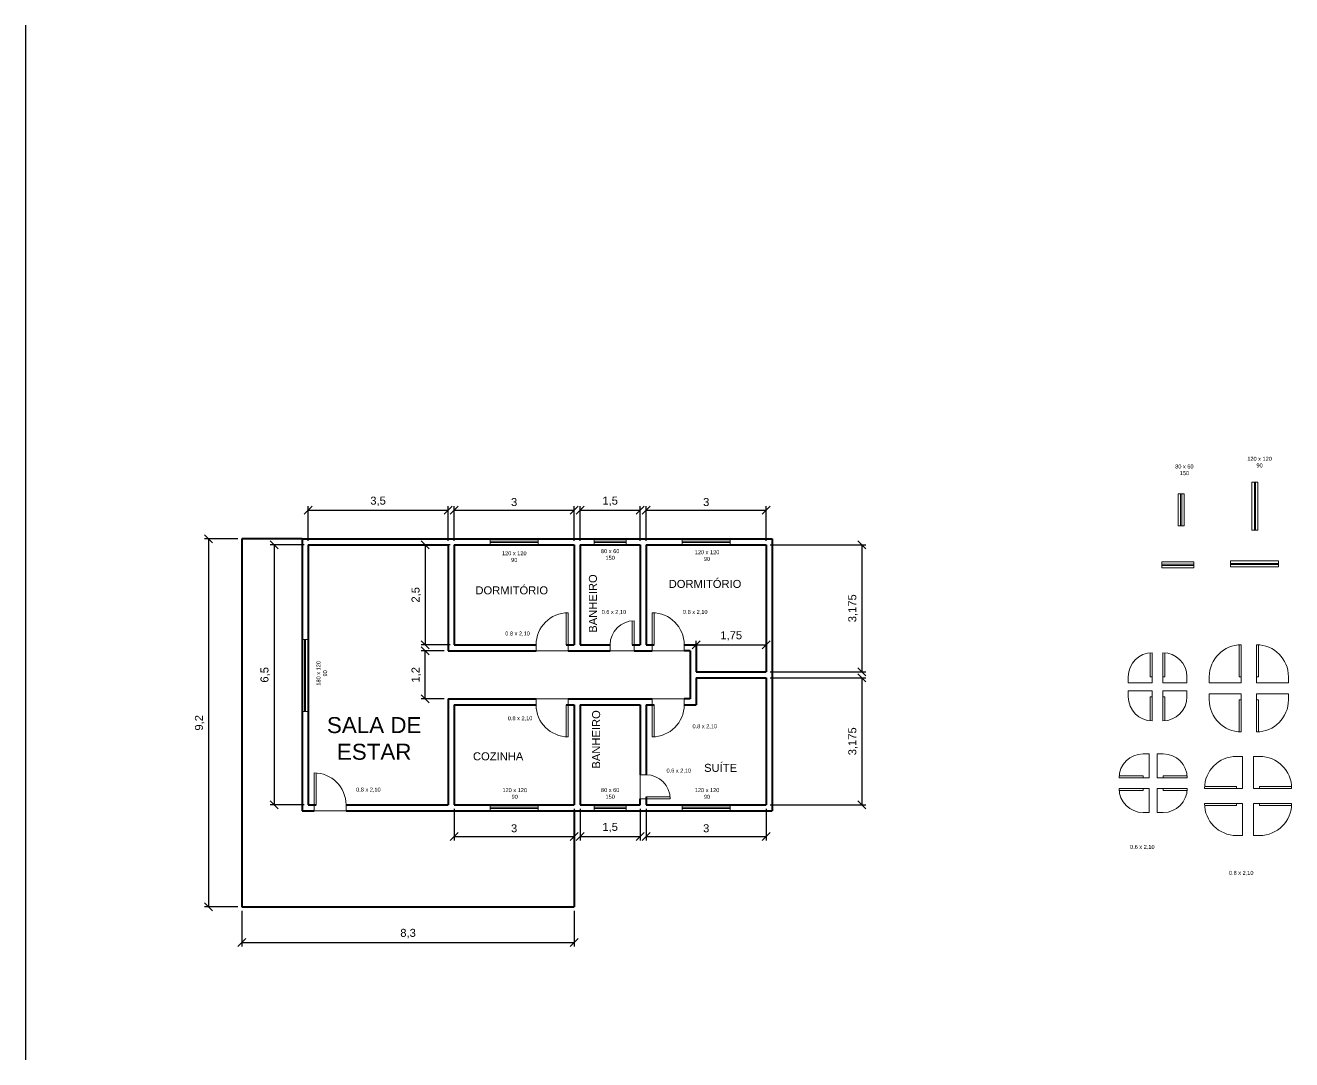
# Model space of a CAD drawing. Header units: millimetres. Extents: x 2213 to 2478, y 1506 to 1643.
# Drawn here: x 2352.07 to 2383.72, y 1581.67 to 1607.52 of the extents above; entities that cross this region are included whole.
import ezdxf

# ---------------------------------------------------------------- set-up
doc = ezdxf.new("R2010")
doc.units = ezdxf.units.MM
for name, color, linetype, lineweight in [('Cotas', 6, 'Continuous', 9), ('Paredes', 4, 'Continuous', 40), ('Portas Janelas', 2, 'Continuous', 20), ('Textos', 3, 'Continuous', 30)]:
    doc.layers.add(name, color=color, linetype=linetype, lineweight=lineweight)
doc.styles.get("Standard").update_dxf_attribs({"font": 'arial.ttf'})
doc.dimstyles.new('ISO-25', dxfattribs={"dimtxt": 0.2, "dimasz": 0.2, "dimexe": 0.1, "dimexo": 0.1, "dimgap": 0.1, "dimtad": 1, "dimtxsty": 'Standard', "dimblk": 'OBLIQUE', "dimcen": 0, "dimclrd": 6, "dimclre": 6, "dimclrt": 6, "dimadec": 0, "dimazin": 0, "dimtfac": 1, "dimtmove": 0, "dimatfit": 3, "dimldrblk": 'OBLIQUE', "dimfxl": 1, "dimtfillclr": 6, "dimarcsym": 0})

# ---------------------------------------------------------------- blocks, each defined once
blk = doc.blocks.new('_Oblique')
at = {"color": 0, "linetype": 'ByBlock', "lineweight": -2}
blk.add_line((-0.5, -0.5), (0.5, 0.5), dxfattribs=at)
blk = doc.blocks.new('*D107')
at = {"layer": 'Cotas', "color": 6, "lineweight": -2, "transparency": 16777216}
for p, q in [((2359.036, 1594.537), (2358.186, 1594.537)), ((2358.286, 1594.537), (2358.286, 1588.037)), ((2359.036, 1588.037), (2358.186, 1588.037))]:
    blk.add_line(p, q, dxfattribs=at)
at = {"layer": 'Defpoints', "color": 0, "transparency": 16777216}
for p in [(2359.136, 1594.537), (2358.286, 1588.037), (2359.136, 1588.037)]:
    blk.add_point(p, dxfattribs=at)
at = {"layer": 'Cotas', "color": 6, "lineweight": -2, "transparency": 16777216, "xscale": 0.2, "yscale": 0.2, "zscale": 0.2}
for p, rotation in [((2358.286, 1594.537), 90), ((2358.286, 1588.037), 270)]:
    blk.add_blockref('_Oblique', p, dxfattribs=dict(at, rotation=rotation))
at = {"layer": 'Cotas', "color": 6, "transparency": 16777216, "insert": (2358.066, 1591.287), "char_height": 0.2, "attachment_point": 5, "rotation": 90}
blk.add_mtext('6,5', dxfattribs=at)
blk = doc.blocks.new('*D108')
at = {"layer": 'Cotas', "color": 6, "lineweight": -2, "transparency": 16777216}
for p, q in [((2357.386, 1594.687), (2356.549, 1594.687)), ((2356.649, 1594.687), (2356.649, 1585.487)), ((2357.386, 1585.487), (2356.549, 1585.487))]:
    blk.add_line(p, q, dxfattribs=at)
at = {"layer": 'Defpoints', "color": 0, "transparency": 16777216}
for p in [(2357.486, 1594.687), (2356.649, 1585.487), (2357.486, 1585.487)]:
    blk.add_point(p, dxfattribs=at)
at = {"layer": 'Cotas', "color": 6, "lineweight": -2, "transparency": 16777216, "xscale": 0.2, "yscale": 0.2, "zscale": 0.2}
for p, rotation in [((2356.649, 1594.687), 90), ((2356.649, 1585.487), 270)]:
    blk.add_blockref('_Oblique', p, dxfattribs=dict(at, rotation=rotation))
at = {"layer": 'Cotas', "color": 6, "transparency": 16777216, "insert": (2356.429, 1590.087), "char_height": 0.2, "attachment_point": 5, "rotation": 90}
blk.add_mtext('9,2', dxfattribs=at)
blk = doc.blocks.new('*D109')
at = {"layer": 'Cotas', "color": 6, "lineweight": -2, "transparency": 16777216}
for p, q in [((2357.486, 1585.387), (2357.486, 1584.499)), ((2365.786, 1585.387), (2365.786, 1584.499)), ((2357.486, 1584.599), (2365.786, 1584.599))]:
    blk.add_line(p, q, dxfattribs=at)
at = {"layer": 'Defpoints', "color": 0, "transparency": 16777216}
for p in [(2357.486, 1585.487), (2365.786, 1585.487), (2365.786, 1584.599)]:
    blk.add_point(p, dxfattribs=at)
at = {"layer": 'Cotas', "color": 6, "lineweight": -2, "transparency": 16777216, "xscale": 0.2, "yscale": 0.2, "zscale": 0.2, "rotation": 180}
blk.add_blockref('_Oblique', (2357.486, 1584.599), dxfattribs=at)
at = {"layer": 'Cotas', "color": 6, "lineweight": -2, "transparency": 16777216, "xscale": 0.2, "yscale": 0.2, "zscale": 0.2}
blk.add_blockref('_Oblique', (2365.786, 1584.599), dxfattribs=at)
at = {"layer": 'Cotas', "color": 6, "transparency": 16777216, "insert": (2361.636, 1584.819), "char_height": 0.2, "attachment_point": 5}
blk.add_mtext('8,3', dxfattribs=at)
blk = doc.blocks.new('*D110')
at = {"layer": 'Cotas', "color": 6, "lineweight": -2, "transparency": 16777216}
for p, q in [((2362.536, 1591.887), (2361.961, 1591.887)), ((2362.061, 1590.687), (2362.061, 1591.887)), ((2362.536, 1590.687), (2361.961, 1590.687))]:
    blk.add_line(p, q, dxfattribs=at)
at = {"layer": 'Defpoints', "color": 0, "transparency": 16777216}
for p in [(2362.061, 1591.887), (2362.636, 1591.887), (2362.636, 1590.687)]:
    blk.add_point(p, dxfattribs=at)
at = {"layer": 'Cotas', "color": 6, "lineweight": -2, "transparency": 16777216, "xscale": 0.2, "yscale": 0.2, "zscale": 0.2}
for p, rotation in [((2362.061, 1591.887), 90), ((2362.061, 1590.687), 270)]:
    blk.add_blockref('_Oblique', p, dxfattribs=dict(at, rotation=rotation))
at = {"layer": 'Cotas', "color": 6, "transparency": 16777216, "insert": (2361.841, 1591.287), "char_height": 0.2, "attachment_point": 5, "rotation": 90}
blk.add_mtext('1,2', dxfattribs=at)
blk = doc.blocks.new('*D111')
at = {"layer": 'Cotas', "color": 6, "lineweight": -2, "transparency": 16777216}
for p, q in [((2362.686, 1594.537), (2361.961, 1594.537)), ((2362.061, 1594.537), (2362.061, 1592.037)), ((2362.686, 1592.037), (2361.961, 1592.037))]:
    blk.add_line(p, q, dxfattribs=at)
at = {"layer": 'Defpoints', "color": 0, "transparency": 16777216}
for p in [(2362.786, 1594.537), (2362.061, 1592.037), (2362.786, 1592.037)]:
    blk.add_point(p, dxfattribs=at)
at = {"layer": 'Cotas', "color": 6, "lineweight": -2, "transparency": 16777216, "xscale": 0.2, "yscale": 0.2, "zscale": 0.2}
for p, rotation in [((2362.061, 1594.537), 90), ((2362.061, 1592.037), 270)]:
    blk.add_blockref('_Oblique', p, dxfattribs=dict(at, rotation=rotation))
at = {"layer": 'Cotas', "color": 6, "transparency": 16777216, "insert": (2361.841, 1593.287), "char_height": 0.2, "attachment_point": 5, "rotation": 90}
blk.add_mtext('2,5', dxfattribs=at)
blk = doc.blocks.new('*D112')
at = {"layer": 'Cotas', "color": 6, "lineweight": -2, "transparency": 16777216}
for p, q in [((2359.136, 1594.637), (2359.136, 1595.502)), ((2359.136, 1595.402), (2362.636, 1595.402)), ((2362.636, 1594.637), (2362.636, 1595.502))]:
    blk.add_line(p, q, dxfattribs=at)
at = {"layer": 'Defpoints', "color": 0, "transparency": 16777216}
for p in [(2362.636, 1595.402), (2359.136, 1594.537), (2362.636, 1594.537)]:
    blk.add_point(p, dxfattribs=at)
at = {"layer": 'Cotas', "color": 6, "lineweight": -2, "transparency": 16777216, "xscale": 0.2, "yscale": 0.2, "zscale": 0.2, "rotation": 180}
blk.add_blockref('_Oblique', (2359.136, 1595.402), dxfattribs=at)
at = {"layer": 'Cotas', "color": 6, "lineweight": -2, "transparency": 16777216, "xscale": 0.2, "yscale": 0.2, "zscale": 0.2}
blk.add_blockref('_Oblique', (2362.636, 1595.402), dxfattribs=at)
at = {"layer": 'Cotas', "color": 6, "transparency": 16777216, "insert": (2360.886, 1595.622), "char_height": 0.2, "attachment_point": 5}
blk.add_mtext('3,5', dxfattribs=at)
blk = doc.blocks.new('*D113')
at = {"layer": 'Cotas', "color": 6, "lineweight": -2, "transparency": 16777216}
for p, q in [((2362.786, 1594.637), (2362.786, 1595.502)), ((2362.786, 1595.402), (2365.786, 1595.402)), ((2365.786, 1594.637), (2365.786, 1595.502))]:
    blk.add_line(p, q, dxfattribs=at)
at = {"layer": 'Defpoints', "color": 0, "transparency": 16777216}
for p in [(2365.786, 1595.402), (2362.786, 1594.537), (2365.786, 1594.537)]:
    blk.add_point(p, dxfattribs=at)
at = {"layer": 'Cotas', "color": 6, "lineweight": -2, "transparency": 16777216, "xscale": 0.2, "yscale": 0.2, "zscale": 0.2, "rotation": 180}
blk.add_blockref('_Oblique', (2362.786, 1595.402), dxfattribs=at)
at = {"layer": 'Cotas', "color": 6, "lineweight": -2, "transparency": 16777216, "xscale": 0.2, "yscale": 0.2, "zscale": 0.2}
blk.add_blockref('_Oblique', (2365.786, 1595.402), dxfattribs=at)
at = {"layer": 'Cotas', "color": 6, "transparency": 16777216, "insert": (2364.286, 1595.604), "char_height": 0.2, "attachment_point": 5}
blk.add_mtext('3', dxfattribs=at)
blk = doc.blocks.new('*D114')
at = {"layer": 'Cotas', "color": 6, "lineweight": -2, "transparency": 16777216}
for p, q in [((2365.936, 1594.637), (2365.936, 1595.502)), ((2365.936, 1595.402), (2367.436, 1595.402)), ((2367.436, 1594.637), (2367.436, 1595.502))]:
    blk.add_line(p, q, dxfattribs=at)
at = {"layer": 'Defpoints', "color": 0, "transparency": 16777216}
for p in [(2367.436, 1595.402), (2365.936, 1594.537), (2367.436, 1594.537)]:
    blk.add_point(p, dxfattribs=at)
at = {"layer": 'Cotas', "color": 6, "lineweight": -2, "transparency": 16777216, "xscale": 0.2, "yscale": 0.2, "zscale": 0.2, "rotation": 180}
blk.add_blockref('_Oblique', (2365.936, 1595.402), dxfattribs=at)
at = {"layer": 'Cotas', "color": 6, "lineweight": -2, "transparency": 16777216, "xscale": 0.2, "yscale": 0.2, "zscale": 0.2}
blk.add_blockref('_Oblique', (2367.436, 1595.402), dxfattribs=at)
at = {"layer": 'Cotas', "color": 6, "transparency": 16777216, "insert": (2366.686, 1595.622), "char_height": 0.2, "attachment_point": 5}
blk.add_mtext('1,5', dxfattribs=at)
blk = doc.blocks.new('*D115')
at = {"layer": 'Cotas', "color": 6, "lineweight": -2, "transparency": 16777216}
for p, q in [((2367.586, 1594.637), (2367.586, 1595.502)), ((2367.586, 1595.402), (2370.586, 1595.402)), ((2370.586, 1594.637), (2370.586, 1595.502))]:
    blk.add_line(p, q, dxfattribs=at)
at = {"layer": 'Defpoints', "color": 0, "transparency": 16777216}
for p in [(2370.586, 1595.402), (2367.586, 1594.537), (2370.586, 1594.537)]:
    blk.add_point(p, dxfattribs=at)
at = {"layer": 'Cotas', "color": 6, "lineweight": -2, "transparency": 16777216, "xscale": 0.2, "yscale": 0.2, "zscale": 0.2, "rotation": 180}
blk.add_blockref('_Oblique', (2367.586, 1595.402), dxfattribs=at)
at = {"layer": 'Cotas', "color": 6, "lineweight": -2, "transparency": 16777216, "xscale": 0.2, "yscale": 0.2, "zscale": 0.2}
blk.add_blockref('_Oblique', (2370.586, 1595.402), dxfattribs=at)
at = {"layer": 'Cotas', "color": 6, "transparency": 16777216, "insert": (2369.086, 1595.604), "char_height": 0.2, "attachment_point": 5}
blk.add_mtext('3', dxfattribs=at)
blk = doc.blocks.new('*D116')
at = {"layer": 'Cotas', "color": 6, "lineweight": -2, "transparency": 16777216}
for p, q in [((2370.686, 1594.537), (2373.076, 1594.537)), ((2372.976, 1594.537), (2372.976, 1591.362)), ((2370.686, 1591.362), (2373.076, 1591.362))]:
    blk.add_line(p, q, dxfattribs=at)
at = {"layer": 'Defpoints', "color": 0, "transparency": 16777216}
for p in [(2370.586, 1594.537), (2370.586, 1591.362), (2372.976, 1591.362)]:
    blk.add_point(p, dxfattribs=at)
at = {"layer": 'Cotas', "color": 6, "lineweight": -2, "transparency": 16777216, "xscale": 0.2, "yscale": 0.2, "zscale": 0.2}
for p, rotation in [((2372.976, 1594.537), 90), ((2372.976, 1591.362), 270)]:
    blk.add_blockref('_Oblique', p, dxfattribs=dict(at, rotation=rotation))
at = {"layer": 'Cotas', "color": 6, "transparency": 16777216, "insert": (2372.755, 1592.95), "char_height": 0.2, "attachment_point": 5, "rotation": 90}
blk.add_mtext('3,175', dxfattribs=at)
blk = doc.blocks.new('*D117')
at = {"layer": 'Cotas', "color": 6, "lineweight": -2, "transparency": 16777216}
for p, q in [((2370.686, 1591.212), (2373.076, 1591.212)), ((2372.976, 1591.212), (2372.976, 1588.037)), ((2370.686, 1588.037), (2373.076, 1588.037))]:
    blk.add_line(p, q, dxfattribs=at)
at = {"layer": 'Defpoints', "color": 0, "transparency": 16777216}
for p in [(2370.586, 1591.212), (2370.586, 1588.037), (2372.976, 1588.037)]:
    blk.add_point(p, dxfattribs=at)
at = {"layer": 'Cotas', "color": 6, "lineweight": -2, "transparency": 16777216, "xscale": 0.2, "yscale": 0.2, "zscale": 0.2}
for p, rotation in [((2372.976, 1591.212), 90), ((2372.976, 1588.037), 270)]:
    blk.add_blockref('_Oblique', p, dxfattribs=dict(at, rotation=rotation))
at = {"layer": 'Cotas', "color": 6, "transparency": 16777216, "insert": (2372.755, 1589.625), "char_height": 0.2, "attachment_point": 5, "rotation": 90}
blk.add_mtext('3,175', dxfattribs=at)
blk = doc.blocks.new('*D118')
at = {"layer": 'Cotas', "color": 6, "lineweight": -2, "transparency": 16777216}
for p, q in [((2362.786, 1587.937), (2362.786, 1587.148)), ((2365.786, 1587.937), (2365.786, 1587.148)), ((2362.786, 1587.248), (2365.786, 1587.248))]:
    blk.add_line(p, q, dxfattribs=at)
at = {"layer": 'Defpoints', "color": 0, "transparency": 16777216}
for p in [(2362.786, 1588.037), (2365.786, 1588.037), (2365.786, 1587.248)]:
    blk.add_point(p, dxfattribs=at)
at = {"layer": 'Cotas', "color": 6, "lineweight": -2, "transparency": 16777216, "xscale": 0.2, "yscale": 0.2, "zscale": 0.2, "rotation": 180}
blk.add_blockref('_Oblique', (2362.786, 1587.248), dxfattribs=at)
at = {"layer": 'Cotas', "color": 6, "lineweight": -2, "transparency": 16777216, "xscale": 0.2, "yscale": 0.2, "zscale": 0.2}
blk.add_blockref('_Oblique', (2365.786, 1587.248), dxfattribs=at)
at = {"layer": 'Cotas', "color": 6, "transparency": 16777216, "insert": (2364.286, 1587.45), "char_height": 0.2, "attachment_point": 5}
blk.add_mtext('3', dxfattribs=at)
blk = doc.blocks.new('*D119')
at = {"layer": 'Cotas', "color": 6, "lineweight": -2, "transparency": 16777216}
for p, q in [((2365.936, 1587.937), (2365.936, 1587.148)), ((2367.436, 1587.937), (2367.436, 1587.148)), ((2365.936, 1587.248), (2367.436, 1587.248))]:
    blk.add_line(p, q, dxfattribs=at)
at = {"layer": 'Defpoints', "color": 0, "transparency": 16777216}
for p in [(2365.936, 1588.037), (2367.436, 1588.037), (2367.436, 1587.248)]:
    blk.add_point(p, dxfattribs=at)
at = {"layer": 'Cotas', "color": 6, "lineweight": -2, "transparency": 16777216, "xscale": 0.2, "yscale": 0.2, "zscale": 0.2, "rotation": 180}
blk.add_blockref('_Oblique', (2365.936, 1587.248), dxfattribs=at)
at = {"layer": 'Cotas', "color": 6, "lineweight": -2, "transparency": 16777216, "xscale": 0.2, "yscale": 0.2, "zscale": 0.2}
blk.add_blockref('_Oblique', (2367.436, 1587.248), dxfattribs=at)
at = {"layer": 'Cotas', "color": 6, "transparency": 16777216, "insert": (2366.686, 1587.468), "char_height": 0.2, "attachment_point": 5}
blk.add_mtext('1,5', dxfattribs=at)
blk = doc.blocks.new('*D120')
at = {"layer": 'Cotas', "color": 6, "lineweight": -2, "transparency": 16777216}
for p, q in [((2367.586, 1587.937), (2367.586, 1587.148)), ((2370.586, 1587.937), (2370.586, 1587.148)), ((2367.586, 1587.248), (2370.586, 1587.248))]:
    blk.add_line(p, q, dxfattribs=at)
at = {"layer": 'Defpoints', "color": 0, "transparency": 16777216}
for p in [(2367.586, 1588.037), (2370.586, 1588.037), (2370.586, 1587.248)]:
    blk.add_point(p, dxfattribs=at)
at = {"layer": 'Cotas', "color": 6, "lineweight": -2, "transparency": 16777216, "xscale": 0.2, "yscale": 0.2, "zscale": 0.2, "rotation": 180}
blk.add_blockref('_Oblique', (2367.586, 1587.248), dxfattribs=at)
at = {"layer": 'Cotas', "color": 6, "lineweight": -2, "transparency": 16777216, "xscale": 0.2, "yscale": 0.2, "zscale": 0.2}
blk.add_blockref('_Oblique', (2370.586, 1587.248), dxfattribs=at)
at = {"layer": 'Cotas', "color": 6, "transparency": 16777216, "insert": (2369.086, 1587.45), "char_height": 0.2, "attachment_point": 5}
blk.add_mtext('3', dxfattribs=at)
blk = doc.blocks.new('*D121')
at = {"layer": 'Cotas', "color": 6, "lineweight": -2, "transparency": 16777216}
for p, q in [((2368.836, 1591.462), (2368.836, 1592.137)), ((2368.836, 1592.037), (2370.586, 1592.037)), ((2370.586, 1591.462), (2370.586, 1592.137))]:
    blk.add_line(p, q, dxfattribs=at)
at = {"layer": 'Defpoints', "color": 0, "transparency": 16777216}
for p in [(2370.586, 1592.037), (2368.836, 1591.362), (2370.586, 1591.362)]:
    blk.add_point(p, dxfattribs=at)
at = {"layer": 'Cotas', "color": 6, "lineweight": -2, "transparency": 16777216, "xscale": 0.2, "yscale": 0.2, "zscale": 0.2, "rotation": 180}
blk.add_blockref('_Oblique', (2368.836, 1592.037), dxfattribs=at)
at = {"layer": 'Cotas', "color": 6, "lineweight": -2, "transparency": 16777216, "xscale": 0.2, "yscale": 0.2, "zscale": 0.2}
blk.add_blockref('_Oblique', (2370.586, 1592.037), dxfattribs=at)
at = {"layer": 'Cotas', "color": 6, "transparency": 16777216, "insert": (2369.711, 1592.257), "char_height": 0.2, "attachment_point": 5}
blk.add_mtext('1,75', dxfattribs=at)

msp = doc.modelspace()

# ---------------------------------------------------------------- linework, layer by layer
msp.add_line((2352.072, 1607.52), (2352.072, 1581.668))
at = {"layer": 'Paredes'}
for p, q in [((2358.986, 1594.687), (2357.486, 1594.687)), ((2357.486, 1594.687), (2357.486, 1585.487)), ((2358.986, 1594.687), (2370.736, 1594.687)), ((2358.986, 1594.687), (2358.986, 1587.887)), ((2370.736, 1594.687), (2370.736, 1587.887)), ((2359.136, 1594.537), (2359.136, 1588.037)), ((2359.136, 1594.537), (2362.636, 1594.537)), ((2362.636, 1594.537), (2362.636, 1591.887)), ((2362.786, 1594.537), (2362.786, 1592.037)), ((2362.786, 1594.537), (2365.786, 1594.537)), ((2365.786, 1594.537), (2365.786, 1592.037)), ((2365.936, 1594.537), (2365.936, 1592.037)), ((2365.936, 1594.537), (2367.436, 1594.537)), ((2367.436, 1594.537), (2367.436, 1592.037)), ((2367.586, 1594.537), (2367.586, 1592.037)), ((2367.586, 1594.537), (2370.586, 1594.537)), ((2370.586, 1594.537), (2370.586, 1591.362)), ((2362.786, 1592.037), (2364.836, 1592.037)), ((2365.586, 1592.037), (2365.786, 1592.037)), ((2365.936, 1592.037), (2366.686, 1592.037)), ((2367.236, 1592.037), (2367.436, 1592.037)), ((2367.586, 1592.037), (2367.786, 1592.037)), ((2368.536, 1592.037), (2368.836, 1592.037)), ((2368.836, 1592.037), (2368.836, 1591.362)), ((2362.636, 1591.887), (2364.836, 1591.887)), ((2365.636, 1591.887), (2366.686, 1591.887)), ((2367.286, 1591.887), (2367.736, 1591.887)), ((2368.686, 1591.887), (2368.536, 1591.887)), ((2368.686, 1591.887), (2368.686, 1590.687)), ((2368.836, 1591.362), (2370.586, 1591.362)), ((2368.836, 1591.212), (2370.586, 1591.212)), ((2368.836, 1591.212), (2368.836, 1590.537)), ((2370.586, 1591.212), (2370.586, 1588.037)), ((2362.636, 1590.687), (2364.836, 1590.687)), ((2362.636, 1590.687), (2362.636, 1588.037)), ((2362.786, 1590.537), (2364.836, 1590.537)), ((2362.786, 1590.537), (2362.786, 1588.037)), ((2365.586, 1590.537), (2365.786, 1590.537)), ((2365.636, 1590.687), (2367.736, 1590.687)), ((2365.786, 1590.537), (2365.786, 1588.037)), ((2365.936, 1590.537), (2365.936, 1588.037)), ((2365.936, 1590.537), (2367.436, 1590.537)), ((2367.436, 1590.537), (2367.436, 1588.787)), ((2367.586, 1590.537), (2367.586, 1588.987)), ((2367.586, 1590.537), (2367.786, 1590.537)), ((2367.586, 1590.537), (2367.586, 1588.787)), ((2368.686, 1590.687), (2368.536, 1590.687)), ((2368.536, 1590.537), (2368.836, 1590.537)), ((2359.136, 1588.037), (2359.336, 1588.037)), ((2360.086, 1588.037), (2362.636, 1588.037)), ((2362.786, 1588.037), (2365.786, 1588.037)), ((2365.936, 1588.037), (2367.436, 1588.037)), ((2367.436, 1588.037), (2367.436, 1588.187)), ((2367.586, 1588.237), (2367.586, 1588.037)), ((2367.586, 1588.237), (2367.586, 1588.037)), ((2367.586, 1588.037), (2370.586, 1588.037)), ((2358.986, 1587.887), (2359.286, 1587.887)), ((2360.086, 1587.887), (2370.736, 1587.887)), ((2365.786, 1587.887), (2365.786, 1585.487)), ((2357.486, 1585.487), (2365.786, 1585.487))]:
    msp.add_line(p, q, dxfattribs=at)
at = {"layer": 'Portas Janelas'}
for p, q in [((2382.874, 1596.105), (2382.724, 1596.105)), ((2382.724, 1596.105), (2382.724, 1594.905)), ((2382.784, 1596.105), (2382.784, 1594.905)), ((2382.814, 1594.905), (2382.814, 1596.105)), ((2382.874, 1594.905), (2382.874, 1596.105)), ((2380.88, 1595.007), (2380.88, 1595.807)), ((2380.88, 1595.807), (2381.03, 1595.807)), ((2380.94, 1595.007), (2380.94, 1595.807)), ((2380.97, 1595.807), (2380.97, 1595.007)), ((2381.03, 1595.807), (2381.03, 1595.007)), ((2381.03, 1595.007), (2380.88, 1595.007)), ((2382.724, 1594.905), (2382.874, 1594.905)), ((2363.686, 1594.687), (2363.686, 1594.537)), ((2364.886, 1594.687), (2363.686, 1594.687)), ((2364.886, 1594.627), (2363.686, 1594.627)), ((2363.686, 1594.597), (2364.886, 1594.597)), ((2364.886, 1594.537), (2364.886, 1594.687)), ((2366.286, 1594.687), (2367.086, 1594.687)), ((2366.286, 1594.537), (2366.286, 1594.687)), ((2366.286, 1594.627), (2367.086, 1594.627)), ((2367.086, 1594.597), (2366.286, 1594.597)), ((2367.086, 1594.687), (2367.086, 1594.537)), ((2368.486, 1594.687), (2368.486, 1594.537)), ((2369.686, 1594.687), (2368.486, 1594.687)), ((2369.686, 1594.627), (2368.486, 1594.627)), ((2368.486, 1594.597), (2369.686, 1594.597)), ((2369.686, 1594.537), (2369.686, 1594.687)), ((2363.686, 1594.537), (2364.886, 1594.537)), ((2367.086, 1594.537), (2366.286, 1594.537)), ((2368.486, 1594.537), (2369.686, 1594.537)), ((2380.468, 1594.111), (2381.268, 1594.111)), ((2380.468, 1593.961), (2380.468, 1594.111)), ((2380.468, 1594.051), (2381.268, 1594.051)), ((2381.268, 1594.021), (2380.468, 1594.021)), ((2381.268, 1593.961), (2380.468, 1593.961)), ((2381.268, 1594.111), (2381.268, 1593.961)), ((2382.187, 1594.133), (2382.187, 1593.983)), ((2383.387, 1594.133), (2382.187, 1594.133)), ((2383.387, 1594.073), (2382.187, 1594.073)), ((2382.187, 1594.043), (2383.387, 1594.043)), ((2382.187, 1593.983), (2383.387, 1593.983)), ((2383.387, 1593.983), (2383.387, 1594.133)), ((2365.586, 1592.836), (2365.586, 1592.037)), ((2365.636, 1592.037), (2365.636, 1592.837)), ((2367.736, 1592.037), (2367.736, 1592.837)), ((2367.786, 1592.836), (2367.786, 1592.037)), ((2367.236, 1592.635), (2367.236, 1592.037)), ((2367.286, 1592.037), (2367.286, 1592.637)), ((2358.986, 1590.371), (2358.986, 1592.171)), ((2358.986, 1592.171), (2359.136, 1592.171)), ((2359.046, 1590.371), (2359.046, 1592.171)), ((2359.076, 1592.171), (2359.076, 1590.371)), ((2359.136, 1592.171), (2359.136, 1590.371)), ((2364.836, 1592.037), (2364.836, 1591.887)), ((2365.586, 1592.037), (2365.636, 1592.037)), ((2365.636, 1591.887), (2365.636, 1592.037)), ((2366.686, 1591.887), (2366.686, 1592.037)), ((2367.236, 1592.037), (2367.286, 1592.037)), ((2367.286, 1592.037), (2367.286, 1591.887)), ((2367.736, 1591.887), (2367.736, 1592.037)), ((2367.786, 1592.037), (2367.736, 1592.037)), ((2368.536, 1592.037), (2368.536, 1591.887)), ((2382.408, 1592.038), (2382.408, 1591.239)), ((2382.458, 1591.239), (2382.458, 1592.039)), ((2382.836, 1591.239), (2382.836, 1592.039)), ((2382.886, 1592.038), (2382.886, 1591.239)), ((2364.836, 1591.887), (2365.636, 1591.887)), ((2367.286, 1591.887), (2366.686, 1591.887)), ((2368.536, 1591.887), (2367.736, 1591.887)), ((2380.183, 1591.837), (2380.183, 1591.239)), ((2380.233, 1591.239), (2380.233, 1591.839)), ((2380.498, 1591.239), (2380.498, 1591.839)), ((2380.548, 1591.837), (2380.548, 1591.239)), ((2379.633, 1591.089), (2379.633, 1591.239)), ((2380.233, 1591.089), (2379.633, 1591.089)), ((2380.183, 1591.239), (2380.233, 1591.239)), ((2380.233, 1591.239), (2380.233, 1591.089)), ((2380.548, 1591.239), (2380.498, 1591.239)), ((2380.498, 1591.239), (2380.498, 1591.089)), ((2380.498, 1591.089), (2381.098, 1591.089)), ((2381.098, 1591.089), (2381.098, 1591.239)), ((2381.658, 1591.239), (2381.658, 1591.089)), ((2381.658, 1591.089), (2382.458, 1591.089)), ((2382.408, 1591.239), (2382.458, 1591.239)), ((2382.458, 1591.089), (2382.458, 1591.239)), ((2382.836, 1591.089), (2382.836, 1591.239)), ((2382.886, 1591.239), (2382.836, 1591.239)), ((2383.636, 1591.089), (2382.836, 1591.089)), ((2383.636, 1591.239), (2383.636, 1591.089)), ((2380.233, 1590.887), (2379.633, 1590.887)), ((2379.633, 1590.887), (2379.633, 1590.737)), ((2380.233, 1590.737), (2380.233, 1590.887)), ((2380.498, 1590.737), (2380.498, 1590.887)), ((2380.498, 1590.887), (2381.098, 1590.887)), ((2381.098, 1590.887), (2381.098, 1590.737)), ((2381.658, 1590.661), (2381.658, 1590.811)), ((2381.658, 1590.811), (2382.458, 1590.811)), ((2382.458, 1590.811), (2382.458, 1590.661)), ((2383.636, 1590.811), (2382.836, 1590.811)), ((2382.836, 1590.811), (2382.836, 1590.661)), ((2383.636, 1590.661), (2383.636, 1590.811)), ((2364.836, 1590.537), (2364.836, 1590.687)), ((2364.836, 1590.687), (2365.636, 1590.687)), ((2365.586, 1589.739), (2365.586, 1590.537)), ((2365.586, 1590.537), (2365.636, 1590.537)), ((2365.636, 1590.687), (2365.636, 1590.537)), ((2365.636, 1590.537), (2365.636, 1589.737)), ((2368.536, 1590.687), (2367.736, 1590.687)), ((2367.736, 1590.687), (2367.736, 1590.537)), ((2367.736, 1590.537), (2367.736, 1589.737)), ((2367.786, 1590.537), (2367.736, 1590.537)), ((2367.786, 1589.739), (2367.786, 1590.537)), ((2368.536, 1590.537), (2368.536, 1590.687)), ((2380.183, 1590.139), (2380.183, 1590.737)), ((2380.183, 1590.737), (2380.233, 1590.737)), ((2380.233, 1590.737), (2380.233, 1590.137)), ((2380.498, 1590.737), (2380.498, 1590.137)), ((2380.548, 1590.737), (2380.498, 1590.737)), ((2380.548, 1590.139), (2380.548, 1590.737)), ((2382.408, 1589.863), (2382.408, 1590.661)), ((2382.408, 1590.661), (2382.458, 1590.661)), ((2382.458, 1590.661), (2382.458, 1589.861)), ((2382.836, 1590.661), (2382.836, 1589.861)), ((2382.886, 1590.661), (2382.836, 1590.661)), ((2382.886, 1589.863), (2382.886, 1590.661)), ((2359.136, 1590.371), (2358.986, 1590.371)), ((2380.154, 1589.311), (2380.004, 1589.311)), ((2380.154, 1588.711), (2380.154, 1589.311)), ((2380.356, 1588.711), (2380.356, 1589.311)), ((2380.356, 1589.311), (2380.506, 1589.311)), ((2382.338, 1589.249), (2382.488, 1589.249)), ((2382.488, 1589.249), (2382.488, 1588.449)), ((2382.916, 1589.249), (2382.766, 1589.249)), ((2382.766, 1589.249), (2382.766, 1588.449)), ((2359.286, 1588.037), (2359.286, 1588.837)), ((2359.336, 1588.836), (2359.336, 1588.037)), ((2367.436, 1588.187), (2367.436, 1588.787)), ((2367.436, 1588.787), (2367.586, 1588.787)), ((2380.004, 1588.711), (2379.404, 1588.711)), ((2379.406, 1588.761), (2380.004, 1588.761)), ((2380.004, 1588.761), (2380.004, 1588.711)), ((2380.004, 1588.711), (2380.154, 1588.711)), ((2380.506, 1588.711), (2380.356, 1588.711)), ((2381.104, 1588.761), (2380.506, 1588.761)), ((2380.506, 1588.761), (2380.506, 1588.711)), ((2380.506, 1588.711), (2381.106, 1588.711)), ((2380.004, 1588.445), (2379.404, 1588.445)), ((2379.406, 1588.395), (2380.004, 1588.395)), ((2380.004, 1588.395), (2380.004, 1588.445)), ((2380.004, 1588.445), (2380.154, 1588.445)), ((2380.154, 1588.445), (2380.154, 1587.845)), ((2380.506, 1588.445), (2380.356, 1588.445)), ((2380.356, 1588.445), (2380.356, 1587.845)), ((2380.506, 1588.445), (2381.106, 1588.445)), ((2380.506, 1588.395), (2380.506, 1588.445)), ((2381.104, 1588.395), (2380.506, 1588.395)), ((2382.338, 1588.449), (2381.538, 1588.449)), ((2381.54, 1588.499), (2382.338, 1588.499)), ((2382.338, 1588.499), (2382.338, 1588.449)), ((2382.488, 1588.449), (2382.338, 1588.449)), ((2382.766, 1588.449), (2382.916, 1588.449)), ((2383.715, 1588.499), (2382.916, 1588.499)), ((2382.916, 1588.499), (2382.916, 1588.449)), ((2382.916, 1588.449), (2383.716, 1588.449)), ((2359.286, 1587.887), (2359.286, 1588.037)), ((2359.336, 1588.037), (2359.286, 1588.037)), ((2360.086, 1588.037), (2360.086, 1587.887)), ((2363.686, 1588.037), (2363.686, 1587.887)), ((2364.886, 1588.037), (2363.686, 1588.037)), ((2364.886, 1587.977), (2363.686, 1587.977)), ((2363.686, 1587.947), (2364.886, 1587.947)), ((2364.886, 1587.887), (2364.886, 1588.037)), ((2366.286, 1588.037), (2367.086, 1588.037)), ((2366.286, 1587.887), (2366.286, 1588.037)), ((2366.286, 1587.977), (2367.086, 1587.977)), ((2367.086, 1587.947), (2366.286, 1587.947)), ((2367.086, 1588.037), (2367.086, 1587.887)), ((2367.586, 1588.187), (2367.436, 1588.187)), ((2368.184, 1588.237), (2367.586, 1588.237)), ((2367.586, 1588.237), (2367.586, 1588.187)), ((2367.586, 1588.187), (2368.186, 1588.187)), ((2368.486, 1588.037), (2368.486, 1587.887)), ((2369.686, 1588.037), (2368.486, 1588.037)), ((2369.686, 1587.977), (2368.486, 1587.977)), ((2368.486, 1587.947), (2369.686, 1587.947)), ((2369.686, 1587.887), (2369.686, 1588.037)), ((2382.338, 1588.071), (2381.538, 1588.071)), ((2381.54, 1588.021), (2382.338, 1588.021)), ((2382.488, 1588.071), (2382.338, 1588.071)), ((2382.338, 1588.021), (2382.338, 1588.071)), ((2382.488, 1587.271), (2382.488, 1588.071)), ((2382.766, 1587.271), (2382.766, 1588.071)), ((2382.766, 1588.071), (2382.916, 1588.071)), ((2382.916, 1588.071), (2383.716, 1588.071)), ((2382.916, 1588.021), (2382.916, 1588.071)), ((2383.715, 1588.021), (2382.916, 1588.021)), ((2360.086, 1587.887), (2359.286, 1587.887)), ((2363.686, 1587.887), (2364.886, 1587.887)), ((2367.086, 1587.887), (2366.286, 1587.887)), ((2368.486, 1587.887), (2369.686, 1587.887)), ((2380.154, 1587.845), (2380.004, 1587.845)), ((2380.356, 1587.845), (2380.506, 1587.845)), ((2382.338, 1587.271), (2382.488, 1587.271)), ((2382.916, 1587.271), (2382.766, 1587.271))]:
    msp.add_line(p, q, dxfattribs=at)
for centre, radius, start, end in [((2365.636, 1592.037), 0.8, 90, 180), ((2367.736, 1592.037), 0.8, 0, 90), ((2367.286, 1592.037), 0.6, 90, 180), ((2382.458, 1591.239), 0.8, 90, 180), ((2382.836, 1591.239), 0.8, 0, 90), ((2380.233, 1591.239), 0.6, 90, 180), ((2380.498, 1591.239), 0.6, 0, 90), ((2365.636, 1590.537), 0.8, 180, 270), ((2367.736, 1590.537), 0.8, 270, 0), ((2380.233, 1590.737), 0.6, 180, 270), ((2380.498, 1590.737), 0.6, 270, 0), ((2382.458, 1590.661), 0.8, 180, 270), ((2382.836, 1590.661), 0.8, 270, 0), ((2380.004, 1588.711), 0.6, 90, 180), ((2380.506, 1588.711), 0.6, 0, 90), ((2382.338, 1588.449), 0.8, 90, 180), ((2382.916, 1588.449), 0.8, 0, 90), ((2359.286, 1588.037), 0.8, 0, 90), ((2367.586, 1588.187), 0.6, 0, 90), ((2380.004, 1588.445), 0.6, 180, 270), ((2380.506, 1588.445), 0.6, 270, 0), ((2382.338, 1588.071), 0.8, 180, 270), ((2382.916, 1588.071), 0.8, 270, 0)]:
    msp.add_arc(centre, radius, start, end, dxfattribs=at)

# ---------------------------------------------------------------- texts
at = {"layer": 'Textos', "attachment_point": 1}
for s, width, insert, char_height in [('\\pxqc;80 x 60\\P150', 0.62814, (2380.721, 1596.544), 0.1), ('\\pxqc;120 x 120\\P90', 0.62814, (2382.6, 1596.736), 0.1), ('\\pxqc;120 x 120\\P90', 0.62814, (2363.976, 1594.376), 0.1), ('\\pxqc;80 x 60\\P150', 0.62814, (2366.373, 1594.428), 0.1), ('\\pxqc;120 x 120\\P90', 0.62814, (2368.794, 1594.401), 0.1), ('DORMITÓRIO', 3.94186, (2368.149, 1593.659), 0.2), ('DORMITÓRIO', 3.94186, (2363.319, 1593.498), 0.2), ('0.6 x 2,10', 0.62814, (2366.473, 1592.908), 0.1), ('0.8 x 2,10', 0.62814, (2368.506, 1592.909), 0.1), ('0.8 x 2,10', 0.62814, (2364.065, 1592.37), 0.1), ('\\pxqc;SALA DE ESTAR', 3.30627, (2359.136, 1590.231), 0.4), ('0.8 x 2,10', 0.62814, (2364.128, 1590.252), 0.1), ('0.8 x 2,10', 0.62814, (2368.744, 1590.051), 0.1), ('COZINHA', 3.94186, (2363.258, 1589.35), 0.2), ('0.6 x 2,10', 0.62814, (2368.095, 1588.943), 0.1), ('SUÍTE', 3.94186, (2369.034, 1589.062), 0.2), ('0.8 x 2,10', 0.62814, (2360.337, 1588.468), 0.1), ('\\pxqc;120 x 120\\P90', 0.62814, (2363.987, 1588.455), 0.1), ('\\pxqc;80 x 60\\P150', 0.62814, (2366.373, 1588.457), 0.1), ('\\pxqc;120 x 120\\P90', 0.62814, (2368.793, 1588.455), 0.1), ('0.6 x 2,10', 0.62814, (2379.677, 1587.036), 0.1), ('0.8 x 2,10', 0.62814, (2382.148, 1586.387), 0.1)]:
    msp.add_mtext_dynamic_manual_height_columns(s, width=width, gutter_width=12.5, heights=[0], dxfattribs=dict(at, insert=insert, char_height=char_height))
at = {"layer": 'Textos', "attachment_point": 1, "rotation": 90}
for s, width, insert, char_height in [('BANHEIRO', 3.94186, (2366.155, 1592.34), 0.2), ('\\pxqc;180 x 120\\P90', 0.62814, (2359.347, 1591.01), 0.1), ('BANHEIRO', 3.94186, (2366.235, 1588.943), 0.2)]:
    msp.add_mtext_dynamic_manual_height_columns(s, width=width, gutter_width=12.5, heights=[0], dxfattribs=dict(at, insert=insert, char_height=char_height))

# ---------------------------------------------------------------- dimensions: what is measured, and where the dimension line sits
at = {"layer": 'Cotas'}
for base, p1, p2, picture, middle in [((2362.636, 1595.402), (2359.136, 1594.537), (2362.636, 1594.537), '*D112', (2360.886, 1595.622)), ((2365.786, 1595.402), (2362.786, 1594.537), (2365.786, 1594.537), '*D113', (2364.286, 1595.604)), ((2367.436, 1595.402), (2365.936, 1594.537), (2367.436, 1594.537), '*D114', (2366.686, 1595.622)), ((2370.586, 1595.402), (2367.586, 1594.537), (2370.586, 1594.537), '*D115', (2369.086, 1595.604)), ((2370.586, 1592.037), (2368.836, 1591.362), (2370.586, 1591.362), '*D121', (2369.711, 1592.257)), ((2365.786, 1587.248), (2362.786, 1588.037), (2365.786, 1588.037), '*D118', (2364.286, 1587.45)), ((2367.436, 1587.248), (2365.936, 1588.037), (2367.436, 1588.037), '*D119', (2366.686, 1587.468)), ((2370.586, 1587.248), (2367.586, 1588.037), (2370.586, 1588.037), '*D120', (2369.086, 1587.45)), ((2365.786, 1584.599), (2357.486, 1585.487), (2365.786, 1585.487), '*D109', (2361.636, 1584.819))]:
    dim = msp.add_linear_dim(base=base, p1=p1, p2=p2, dimstyle='ISO-25', dxfattribs=at)
    dim.commit()
    dim.dimension.update_dxf_attribs({"geometry": picture, "text_midpoint": middle})
for base, p1, p2, picture, middle in [((2356.649, 1585.487), (2357.486, 1594.687), (2357.486, 1585.487), '*D108', (2356.429, 1590.087)), ((2358.286, 1588.037), (2359.136, 1594.537), (2359.136, 1588.037), '*D107', (2358.066, 1591.287)), ((2362.061, 1592.037), (2362.786, 1594.537), (2362.786, 1592.037), '*D111', (2361.841, 1593.287)), ((2362.061, 1591.887), (2362.636, 1590.687), (2362.636, 1591.887), '*D110', (2361.841, 1591.287))]:
    dim = msp.add_linear_dim(base=base, p1=p1, p2=p2, angle=90, dimstyle='ISO-25', dxfattribs=at)
    dim.commit()
    dim.dimension.update_dxf_attribs({"geometry": picture, "text_midpoint": middle})
for base, p1, p2, picture, middle in [((2372.976, 1591.362), (2370.586, 1594.537), (2370.586, 1591.362), '*D116', (2372.755, 1592.95)), ((2372.976, 1588.037), (2370.586, 1591.212), (2370.586, 1588.037), '*D117', (2372.755, 1589.625))]:
    dim = msp.add_linear_dim(base=base, p1=p1, p2=p2, angle=90, text='3,175', dimstyle='ISO-25', dxfattribs=at)
    dim.commit()
    dim.dimension.update_dxf_attribs({"geometry": picture, "text_midpoint": middle})

doc.saveas('drawing.dxf')
